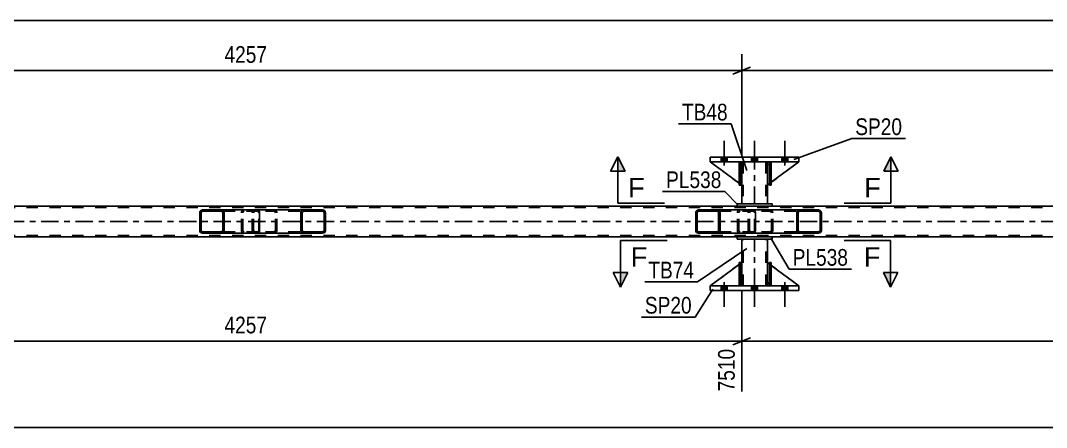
# Model space of a CAD drawing. Header units: millimetres. Extents: x -111 to 730, y -402 to 192.
# Drawn here: x 89.9 to 266, y -245.6 to -175.7 of the extents above; entities that cross this region are included whole.
import ezdxf

# ---------------------------------------------------------------- set-up
doc = ezdxf.new("R2010")
doc.units = ezdxf.units.MM
doc.linetypes.add('DXK_LINE_DOT2', pattern=[3.9198, 1.9599, -1.9599])
doc.linetypes.add('DXK_LINE_DOT3', pattern=[5.9187, 2.979, -0.9799, 0.9799, -0.9799])
doc.styles.add('Arial', font='ARIAL.TTF', dxfattribs={"height": 0.2})
doc.styles.add('Arial Narrow', font='ARIALN.TTF', dxfattribs={"height": 0.2})

# ---------------------------------------------------------------- blocks, each defined once
blk = doc.blocks.new('Part-200059755-4102 - 4015')
at = {"color": 2, "linetype": 'Continuous'}
for p, q in [((213.24, -203.62), (208.29, -199.95)), ((213.24, -200.11), (213.09, -199.95)), ((213.69, -200.55), (213.56, -200.43)), ((213.69, -200.55), (213.69, -200.55)), ((213.69, -203.95), (213.69, -200.55)), ((213.56, -203.86), (213.69, -203.95)), ((213.69, -203.95), (213.69, -203.95))]:
    blk.add_line(p, q, dxfattribs=at)
at = {"color": 7, "linetype": 'DXK_LINE_DOT2'}
for p, q in [((213.09, -199.95), (208.29, -199.95)), ((213.09, -199.95), (213.69, -200.55)), ((213.56, -200.43), (213.24, -200.11)), ((213.69, -200.55), (213.69, -203.95)), ((213.56, -203.86), (213.24, -203.62))]:
    blk.add_line(p, q, dxfattribs=at)
blk = doc.blocks.new('Part-200059755-4153 - 4015')
at = {"color": 2, "linetype": 'Continuous'}
for p, q in [((213.69, -199.95), (213.69, -200.55)), ((218.09, -199.95), (218.09, -200.55)), ((213.69, -203.95), (213.69, -207.15)), ((218.09, -203.95), (218.09, -207.15))]:
    blk.add_line(p, q, dxfattribs=at)
at = {"color": 7, "linetype": 'DXK_LINE_DOT2'}
for p, q in [((218.09, -199.95), (213.69, -199.95)), ((213.69, -200.55), (213.69, -203.95)), ((213.93, -199.95), (213.93, -207.15)), ((217.85, -199.95), (217.85, -207.15)), ((218.09, -200.55), (218.09, -203.95)), ((218.09, -207.15), (213.69, -207.15))]:
    blk.add_line(p, q, dxfattribs=at)
at = {"color": 7, "linetype": 'DXK_LINE_DOT3'}
blk.add_line((215.89, -207.15), (215.89, -199.95), dxfattribs=at)
blk = doc.blocks.new('Part-200059755-4092 - 4015')
at = {"color": 2, "linetype": 'Continuous'}
for p, q in [((218.09, -220.63), (218.09, -217.23)), ((218.44, -217.49), (218.09, -217.23)), ((223.49, -221.23), (218.76, -217.73)), ((218.44, -220.99), (218.09, -220.63))]:
    blk.add_line(p, q, dxfattribs=at)
at = {"color": 7, "linetype": 'DXK_LINE_DOT2'}
for p, q in [((218.76, -217.73), (218.44, -217.49)), ((218.69, -221.23), (218.44, -220.99)), ((223.49, -221.23), (218.69, -221.23)), ((223.49, -221.23), (223.49, -221.23)), ((223.49, -221.23), (223.49, -221.23))]:
    blk.add_line(p, q, dxfattribs=at)
blk = doc.blocks.new('Part-200059755-4093 - 4015')
at = {"color": 7, "linetype": 'DXK_LINE_DOT2'}
for p, q in [((218.09, -220.63), (218.09, -217.23)), ((218.09, -217.23), (223.49, -221.23)), ((218.69, -221.23), (218.09, -220.63)), ((223.49, -221.23), (218.69, -221.23))]:
    blk.add_line(p, q, dxfattribs=at)
blk = doc.blocks.new('Part-200059755-4094 - 4015')
at = {"color": 2, "linetype": 'Continuous'}
for p, q in [((213.24, -217.56), (208.29, -221.23)), ((213.69, -217.23), (213.56, -217.33)), ((213.69, -220.63), (213.69, -217.23)), ((213.24, -221.08), (213.09, -221.23)), ((213.69, -220.63), (213.56, -220.76)), ((213.69, -220.63), (213.69, -220.63))]:
    blk.add_line(p, q, dxfattribs=at)
at = {"color": 7, "linetype": 'DXK_LINE_DOT2'}
for p, q in [((213.56, -217.33), (213.24, -217.56)), ((213.69, -220.63), (213.69, -217.23)), ((208.29, -221.23), (213.09, -221.23)), ((213.69, -220.63), (213.09, -221.23)), ((213.56, -220.76), (213.24, -221.08))]:
    blk.add_line(p, q, dxfattribs=at)
blk = doc.blocks.new('Part-200059755-4095 - 4015')
at = {"color": 7, "linetype": 'DXK_LINE_DOT2'}
for p, q in [((213.69, -217.23), (208.29, -221.23)), ((213.69, -220.63), (213.69, -217.23)), ((213.69, -217.23), (213.69, -220.63)), ((208.29, -221.23), (213.09, -221.23)), ((213.09, -221.23), (213.69, -220.63)), ((213.69, -220.63), (213.09, -221.23)), ((213.69, -220.63), (213.69, -220.63))]:
    blk.add_line(p, q, dxfattribs=at)
blk = doc.blocks.new('Part-200059755-4160 - 4015')
at = {"linetype": 'Continuous'}
h = blk.add_hatch(dxfattribs=at)
h.set_pattern_fill('', scale=0.7, style=0, pattern_type=0)
h.set_pattern_definition([(45, (227.3477, -208.489), (-1.57154, 1.57154), [])])
h.paths.add_polyline_path([(227.39, -208.67), (227.35, -208.49), (227.24, -208.33), (227.07, -208.23), (226.88, -208.19), (223.64, -208.19), (223.45, -208.23), (223.28, -208.33), (223.17, -208.49), (223.13, -208.67), (223.13, -211.71), (223.17, -211.9), (223.28, -212.05), (223.45, -212.16), (223.64, -212.19), (226.88, -212.19), (227.07, -212.16), (227.24, -212.05), (227.35, -211.9), (227.39, -211.71)])
h.paths.add_polyline_path([(227.11, -211.8), (227.06, -211.88), (226.97, -211.93), (226.88, -211.95), (223.64, -211.95), (223.54, -211.93), (223.46, -211.88), (223.4, -211.8), (223.39, -211.71), (223.39, -208.67), (223.4, -208.58), (223.46, -208.5), (223.54, -208.45), (223.64, -208.43), (226.88, -208.43), (226.97, -208.45), (227.06, -208.5), (227.11, -208.58), (227.13, -208.67), (227.13, -211.71)])
at = {"color": 7, "linetype": 'DXK_LINE_DOT2'}
for p, q in [((214.78, -208.67), (214.82, -208.49)), ((214.78, -211.71), (214.78, -208.67)), ((215.06, -208.58), (215.04, -208.67)), ((215.04, -211.71), (215.04, -208.67)), ((215.11, -208.5), (215.06, -208.58)), ((215.1, -208.23), (215.29, -208.19)), ((215.19, -208.45), (215.11, -208.5)), ((215.29, -208.43), (215.19, -208.45)), ((215.77, -208.19), (215.29, -208.19)), ((226.88, -208.43), (215.29, -208.43)), ((218.53, -208.19), (218.72, -208.23)), ((218.62, -208.45), (218.53, -208.43)), ((218.71, -208.5), (218.62, -208.45)), ((218.76, -208.58), (218.71, -208.5)), ((218.78, -208.67), (218.76, -208.58)), ((218.78, -211.71), (218.78, -208.67)), ((219, -208.49), (219.04, -208.67)), ((219.04, -211.71), (219.04, -208.67)), ((226.88, -208.19), (223.64, -208.19)), ((214.82, -211.9), (214.78, -211.71)), ((215.04, -211.71), (215.06, -211.8)), ((215.06, -211.8), (215.11, -211.88)), ((215.29, -212.19), (215.1, -212.16)), ((215.11, -211.88), (215.19, -211.93)), ((215.19, -211.93), (215.29, -211.95)), ((226.88, -211.95), (215.29, -211.95)), ((215.77, -212.19), (215.29, -212.19)), ((218.53, -211.95), (218.62, -211.93)), ((218.72, -212.16), (218.53, -212.19)), ((218.62, -211.93), (218.71, -211.88)), ((218.71, -211.88), (218.76, -211.8)), ((218.76, -211.8), (218.78, -211.71)), ((219.04, -211.71), (219, -211.9)), ((226.88, -212.19), (223.64, -212.19))]:
    blk.add_line(p, q, dxfattribs=at)
at = {"color": 2, "linetype": 'Continuous'}
for p, q in [((223.64, -208.19), (215.77, -208.19)), ((223.17, -208.49), (223.13, -208.67)), ((223.13, -211.71), (223.13, -208.67)), ((223.39, -208.67), (223.4, -208.58)), ((223.39, -211.71), (223.39, -208.67)), ((223.4, -208.58), (223.46, -208.5)), ((223.64, -208.19), (223.45, -208.23)), ((223.46, -208.5), (223.54, -208.45)), ((223.54, -208.45), (223.64, -208.43)), ((223.64, -208.19), (226.88, -208.19)), ((223.64, -208.43), (226.88, -208.43)), ((227.07, -208.23), (226.88, -208.19)), ((226.88, -208.43), (226.97, -208.45)), ((226.97, -208.45), (227.06, -208.5)), ((227.06, -208.5), (227.11, -208.58)), ((227.11, -208.58), (227.13, -208.67)), ((227.13, -211.71), (227.13, -208.67)), ((227.39, -208.67), (227.35, -208.49)), ((227.39, -211.71), (227.39, -208.67)), ((223.64, -212.19), (215.77, -212.19)), ((223.13, -211.71), (223.17, -211.9)), ((223.4, -211.8), (223.39, -211.71)), ((223.46, -211.88), (223.4, -211.8)), ((223.45, -212.16), (223.64, -212.19)), ((223.54, -211.93), (223.46, -211.88)), ((223.64, -211.95), (223.54, -211.93)), ((223.64, -211.95), (226.88, -211.95)), ((223.64, -212.19), (226.88, -212.19)), ((226.97, -211.93), (226.88, -211.95)), ((226.88, -212.19), (227.07, -212.16)), ((227.06, -211.88), (226.97, -211.93)), ((227.11, -211.8), (227.06, -211.88)), ((227.13, -211.71), (227.11, -211.8)), ((227.35, -211.9), (227.39, -211.71))]:
    blk.add_line(p, q, dxfattribs=at)
at = {"color": 7, "linetype": 'DXK_LINE_DOT2'}
for centre, start, end in [((215.27, -208.69), 110.7583, 155.68), ((218.55, -208.69), 24.32, 69.2417), ((215.27, -211.69), 204.32, 249.2417), ((218.55, -211.69), 290.7583, 335.68)]:
    blk.add_arc(centre, 0.496, start, end, dxfattribs=at)
at = {"color": 2, "linetype": 'Continuous'}
for centre, start, end in [((223.62, -208.69), 110.7583, 155.68), ((226.9, -208.69), 24.32, 69.2417), ((223.62, -211.69), 204.32, 249.2417), ((226.9, -211.69), 290.7583, 335.68)]:
    blk.add_arc(centre, 0.496, start, end, dxfattribs=at)
blk = doc.blocks.new('Part-200059755-4096 - 4015')
at = {"color": 2, "linetype": 'Continuous'}
for p, q in [((213.24, -221.23), (213.24, -217.23)), ((213.24, -217.23), (213.56, -217.23)), ((213.56, -221.23), (213.56, -217.23)), ((213.24, -221.23), (213.24, -221.23)), ((213.56, -221.23), (213.24, -221.23))]:
    blk.add_line(p, q, dxfattribs=at)
at = {"color": 7, "linetype": 'DXK_LINE_DOT2'}
for p, q in [((213.24, -217.23), (213.24, -220.63)), ((213.56, -220.63), (213.56, -217.23)), ((213.24, -220.63), (213.24, -221.23)), ((213.24, -220.63), (213.56, -220.63)), ((213.56, -221.23), (213.56, -220.63)), ((213.56, -221.23), (213.56, -221.23))]:
    blk.add_line(p, q, dxfattribs=at)
blk = doc.blocks.new('Part-200059755-4161 - 4015')
at = {"linetype": 'Continuous'}
h = blk.add_hatch(dxfattribs=at)
h.set_pattern_fill('', scale=0.7, style=0, pattern_type=0)
h.set_pattern_definition([(45, (209.937, -208.489), (-1.57154, 1.57154), [])])
h.paths.add_polyline_path([(209.98, -208.67), (209.94, -208.49), (209.83, -208.33), (209.66, -208.23), (209.47, -208.19), (206.29, -208.19), (206.1, -208.23), (205.93, -208.33), (205.82, -208.49), (205.79, -208.67), (205.79, -211.71), (205.82, -211.9), (205.93, -212.05), (206.1, -212.16), (206.29, -212.19), (209.47, -212.19), (209.66, -212.16), (209.83, -212.05), (209.94, -211.9), (209.98, -211.71)])
h.paths.add_polyline_path([(209.7, -211.8), (209.65, -211.88), (209.57, -211.93), (209.47, -211.95), (206.29, -211.95), (206.19, -211.93), (206.11, -211.88), (206.06, -211.8), (206.04, -211.71), (206.04, -208.67), (206.06, -208.58), (206.11, -208.5), (206.19, -208.45), (206.29, -208.43), (209.47, -208.43), (209.57, -208.45), (209.65, -208.5), (209.7, -208.58), (209.72, -208.67), (209.72, -211.71)])
at = {"color": 2, "linetype": 'Continuous'}
for p, q in [((205.82, -208.49), (205.79, -208.67)), ((205.79, -211.71), (205.79, -208.67)), ((206.04, -208.67), (206.06, -208.58)), ((206.04, -211.71), (206.04, -208.67)), ((206.06, -208.58), (206.11, -208.5)), ((206.29, -208.19), (206.1, -208.23)), ((206.11, -208.5), (206.19, -208.45)), ((206.19, -208.45), (206.29, -208.43)), ((206.29, -208.19), (209.47, -208.19)), ((206.29, -208.43), (209.47, -208.43)), ((215.77, -208.19), (209.47, -208.19)), ((209.66, -208.23), (209.47, -208.19)), ((209.47, -208.43), (209.57, -208.45)), ((209.57, -208.45), (209.65, -208.5)), ((209.65, -208.5), (209.7, -208.58)), ((209.7, -208.58), (209.72, -208.67)), ((209.72, -211.71), (209.72, -208.67)), ((209.98, -208.67), (209.94, -208.49)), ((209.98, -211.71), (209.98, -208.67)), ((215.77, -208.19), (215.88, -208.23)), ((215.88, -208.23), (215.96, -208.33)), ((215.96, -208.33), (216.02, -208.49)), ((216.02, -208.49), (216.04, -208.67)), ((216.04, -211.71), (216.04, -208.67)), ((205.79, -211.71), (205.82, -211.9)), ((206.06, -211.8), (206.04, -211.71)), ((206.11, -211.88), (206.06, -211.8)), ((206.1, -212.16), (206.29, -212.19)), ((206.19, -211.93), (206.11, -211.88)), ((206.29, -211.95), (206.19, -211.93)), ((206.29, -211.95), (209.47, -211.95)), ((206.29, -212.19), (209.47, -212.19)), ((209.57, -211.93), (209.47, -211.95)), ((209.47, -212.19), (209.66, -212.16)), ((215.77, -212.19), (209.47, -212.19)), ((209.65, -211.88), (209.57, -211.93)), ((209.7, -211.8), (209.65, -211.88)), ((209.72, -211.71), (209.7, -211.8)), ((209.94, -211.9), (209.98, -211.71)), ((215.88, -212.16), (215.77, -212.19)), ((215.96, -212.05), (215.88, -212.16)), ((216.02, -211.9), (215.96, -212.05)), ((216.04, -211.71), (216.02, -211.9))]:
    blk.add_line(p, q, dxfattribs=at)
at = {"color": 7, "linetype": 'DXK_LINE_DOT2'}
for p, q in [((209.47, -208.19), (206.29, -208.19)), ((215.77, -208.43), (206.29, -208.43)), ((212.94, -208.67), (212.97, -208.49)), ((212.94, -211.71), (212.94, -208.67)), ((213.21, -208.58), (213.19, -208.67)), ((213.19, -211.71), (213.19, -208.67)), ((213.26, -208.5), (213.21, -208.58)), ((213.25, -208.23), (213.44, -208.19)), ((213.26, -208.5), (213.28, -208.49)), ((213.28, -208.49), (213.34, -208.45)), ((213.34, -208.45), (213.44, -208.43)), ((214.78, -208.43), (214.78, -208.19)), ((215.82, -208.45), (215.77, -208.43)), ((215.87, -208.5), (215.82, -208.45)), ((215.9, -208.58), (215.87, -208.5)), ((215.91, -208.67), (215.9, -208.58)), ((215.91, -211.71), (215.91, -208.67)), ((215.77, -211.95), (206.29, -211.95)), ((209.47, -212.19), (206.29, -212.19)), ((212.97, -211.9), (212.94, -211.71)), ((213.19, -211.71), (213.21, -211.8)), ((213.21, -211.8), (213.26, -211.88)), ((213.44, -212.19), (213.25, -212.16)), ((213.26, -211.88), (213.28, -211.9)), ((213.28, -211.9), (213.34, -211.93)), ((213.34, -211.93), (213.44, -211.95)), ((214.78, -212.19), (214.78, -211.95)), ((215.77, -211.95), (215.82, -211.93)), ((215.82, -211.93), (215.87, -211.88)), ((215.87, -211.88), (215.9, -211.8)), ((215.9, -211.8), (215.91, -211.71))]:
    blk.add_line(p, q, dxfattribs=at)
at = {"color": 2, "linetype": 'Continuous'}
for centre, start, end in [((206.27, -208.69), 111.1941, 156.1506), ((209.49, -208.69), 23.8494, 68.8059), ((206.27, -211.7), 203.8494, 248.8059), ((209.49, -211.7), 291.1941, 336.1506)]:
    blk.add_arc(centre, 0.492, start, end, dxfattribs=at)
at = {"color": 7, "linetype": 'DXK_LINE_DOT2'}
for centre, start, end in [((213.42, -208.69), 111.1941, 156.1506), ((213.42, -211.7), 203.8494, 248.8059)]:
    blk.add_arc(centre, 0.492, start, end, dxfattribs=at)
blk = doc.blocks.new('Part-200059755-4097 - 4015')
at = {"color": 2, "linetype": 'Continuous'}
for p, q in [((218.44, -221.23), (218.44, -217.23)), ((218.44, -217.23), (218.76, -217.23)), ((218.76, -221.23), (218.76, -217.23)), ((218.44, -221.23), (218.44, -221.23)), ((218.76, -221.23), (218.44, -221.23))]:
    blk.add_line(p, q, dxfattribs=at)
at = {"color": 7, "linetype": 'DXK_LINE_DOT2'}
for p, q in [((218.44, -217.23), (218.44, -220.63)), ((218.76, -220.63), (218.76, -217.23)), ((218.44, -220.63), (218.44, -221.23)), ((218.44, -220.63), (218.76, -220.63)), ((218.76, -221.23), (218.76, -220.63)), ((218.76, -221.23), (218.76, -221.23))]:
    blk.add_line(p, q, dxfattribs=at)
blk = doc.blocks.new('Part-200059755-4162 - 4015')
at = {"linetype": 'Continuous'}
h = blk.add_hatch(dxfattribs=at)
h.set_pattern_fill('', scale=0.7, style=0, pattern_type=0)
h.set_pattern_definition([(45, (142.2134, -208.489), (-1.57154, 1.57154), [])])
h.paths.add_polyline_path([(142.25, -208.67), (142.21, -208.49), (142.1, -208.33), (141.94, -208.23), (141.74, -208.19), (138.51, -208.19), (138.31, -208.23), (138.15, -208.33), (138.03, -208.49), (138, -208.67), (138, -211.71), (138.03, -211.9), (138.15, -212.05), (138.31, -212.16), (138.51, -212.19), (141.74, -212.19), (141.94, -212.16), (142.1, -212.05), (142.21, -211.9), (142.25, -211.71)])
h.paths.add_polyline_path([(141.98, -211.8), (141.92, -211.88), (141.84, -211.93), (141.74, -211.95), (138.51, -211.95), (138.41, -211.93), (138.33, -211.88), (138.27, -211.8), (138.25, -211.71), (138.25, -208.67), (138.27, -208.58), (138.33, -208.5), (138.41, -208.45), (138.51, -208.43), (141.74, -208.43), (141.84, -208.45), (141.92, -208.5), (141.98, -208.58), (142, -208.67), (142, -211.71)])
at = {"color": 7, "linetype": 'DXK_LINE_DOT2'}
for p, q in [((129.65, -208.67), (129.69, -208.49)), ((129.65, -211.71), (129.65, -208.67)), ((129.92, -208.58), (129.9, -208.67)), ((129.9, -211.71), (129.9, -208.67)), ((129.98, -208.5), (129.92, -208.58)), ((129.96, -208.23), (130.16, -208.19)), ((130.06, -208.45), (129.98, -208.5)), ((130.16, -208.43), (130.06, -208.45)), ((130.64, -208.19), (130.16, -208.19)), ((141.74, -208.43), (130.16, -208.43)), ((133.39, -208.19), (133.59, -208.23)), ((133.49, -208.45), (133.39, -208.43)), ((133.57, -208.5), (133.49, -208.45)), ((133.63, -208.58), (133.57, -208.5)), ((133.65, -208.67), (133.63, -208.58)), ((133.65, -211.71), (133.65, -208.67)), ((133.86, -208.49), (133.9, -208.67)), ((133.9, -211.71), (133.9, -208.67)), ((141.74, -208.19), (138.51, -208.19)), ((129.69, -211.9), (129.65, -211.71)), ((129.9, -211.71), (129.92, -211.8)), ((129.92, -211.8), (129.98, -211.88)), ((130.16, -212.19), (129.96, -212.16)), ((129.98, -211.88), (130.06, -211.93)), ((130.06, -211.93), (130.16, -211.95)), ((141.74, -211.95), (130.16, -211.95)), ((130.64, -212.19), (130.16, -212.19)), ((133.39, -211.95), (133.49, -211.93)), ((133.59, -212.16), (133.39, -212.19)), ((133.49, -211.93), (133.57, -211.88)), ((133.57, -211.88), (133.63, -211.8)), ((133.63, -211.8), (133.65, -211.71)), ((133.9, -211.71), (133.86, -211.9)), ((141.74, -212.19), (138.51, -212.19))]:
    blk.add_line(p, q, dxfattribs=at)
at = {"color": 2, "linetype": 'Continuous'}
for p, q in [((138.51, -208.19), (130.64, -208.19)), ((138.03, -208.49), (138, -208.67)), ((138, -211.71), (138, -208.67)), ((138.25, -208.67), (138.27, -208.58)), ((138.25, -211.71), (138.25, -208.67)), ((138.27, -208.58), (138.33, -208.5)), ((138.51, -208.19), (138.31, -208.23)), ((138.33, -208.5), (138.41, -208.45)), ((138.41, -208.45), (138.51, -208.43)), ((138.51, -208.19), (141.74, -208.19)), ((138.51, -208.43), (141.74, -208.43)), ((141.94, -208.23), (141.74, -208.19)), ((141.74, -208.43), (141.84, -208.45)), ((141.84, -208.45), (141.92, -208.5)), ((141.92, -208.5), (141.98, -208.58)), ((141.98, -208.58), (142, -208.67)), ((142, -211.71), (142, -208.67)), ((142.25, -208.67), (142.21, -208.49)), ((142.25, -211.71), (142.25, -208.67)), ((138.51, -212.19), (130.64, -212.19)), ((138, -211.71), (138.03, -211.9)), ((138.27, -211.8), (138.25, -211.71)), ((138.33, -211.88), (138.27, -211.8)), ((138.31, -212.16), (138.51, -212.19)), ((138.41, -211.93), (138.33, -211.88)), ((138.51, -211.95), (138.41, -211.93)), ((138.51, -211.95), (141.74, -211.95)), ((138.51, -212.19), (141.74, -212.19)), ((141.84, -211.93), (141.74, -211.95)), ((141.74, -212.19), (141.94, -212.16)), ((141.92, -211.88), (141.84, -211.93)), ((141.98, -211.8), (141.92, -211.88)), ((142, -211.71), (141.98, -211.8)), ((142.21, -211.9), (142.25, -211.71))]:
    blk.add_line(p, q, dxfattribs=at)
at = {"color": 7, "linetype": 'DXK_LINE_DOT2'}
for centre, start, end in [((130.14, -208.69), 110.7583, 155.68), ((133.41, -208.69), 24.32, 69.2417), ((130.14, -211.69), 204.32, 249.2417), ((133.41, -211.69), 290.7583, 335.68)]:
    blk.add_arc(centre, 0.496, start, end, dxfattribs=at)
at = {"color": 2, "linetype": 'Continuous'}
for centre, start, end in [((138.49, -208.69), 110.7583, 155.68), ((141.76, -208.69), 24.32, 69.2417), ((138.49, -211.69), 204.32, 249.2417), ((141.76, -211.69), 290.7583, 335.68)]:
    blk.add_arc(centre, 0.496, start, end, dxfattribs=at)
blk = doc.blocks.new('Part-200059755-4098 - 4015')
at = {"color": 7, "linetype": 'DXK_LINE_DOT2'}
for p, q in [((213.24, -217.23), (213.56, -217.23)), ((213.24, -220.63), (213.24, -217.23)), ((213.24, -217.23), (213.24, -221.23)), ((213.56, -217.23), (213.56, -220.63)), ((213.56, -221.23), (213.56, -217.33)), ((213.56, -220.63), (213.24, -220.63)), ((213.24, -221.23), (213.24, -220.63)), ((213.56, -221.23), (213.24, -221.23)), ((213.56, -220.63), (213.56, -221.23)), ((213.56, -221.23), (213.56, -221.23))]:
    blk.add_line(p, q, dxfattribs=at)
blk = doc.blocks.new('Part-200059755-4163 - 4015')
at = {"linetype": 'Continuous'}
h = blk.add_hatch(dxfattribs=at)
h.set_pattern_fill('', scale=0.7, style=0, pattern_type=0)
h.set_pattern_definition([(45, (124.8028, -208.489), (-1.57154, 1.57154), [])])
h.paths.add_polyline_path([(124.84, -208.67), (124.8, -208.49), (124.69, -208.33), (124.53, -208.23), (124.34, -208.19), (121.15, -208.19), (120.96, -208.23), (120.8, -208.33), (120.69, -208.49), (120.65, -208.67), (120.65, -211.71), (120.69, -211.9), (120.8, -212.05), (120.96, -212.16), (121.15, -212.19), (124.34, -212.19), (124.53, -212.16), (124.69, -212.05), (124.8, -211.9), (124.84, -211.71)])
h.paths.add_polyline_path([(124.57, -211.8), (124.52, -211.88), (124.43, -211.93), (124.34, -211.95), (121.15, -211.95), (121.06, -211.93), (120.98, -211.88), (120.92, -211.8), (120.9, -211.71), (120.9, -208.67), (120.92, -208.58), (120.98, -208.5), (121.06, -208.45), (121.15, -208.43), (124.34, -208.43), (124.43, -208.45), (124.52, -208.5), (124.57, -208.58), (124.59, -208.67), (124.59, -211.71)])
at = {"color": 2, "linetype": 'Continuous'}
for p, q in [((120.69, -208.49), (120.65, -208.67)), ((120.65, -211.71), (120.65, -208.67)), ((120.9, -208.67), (120.92, -208.58)), ((120.9, -211.71), (120.9, -208.67)), ((120.92, -208.58), (120.98, -208.5)), ((121.15, -208.19), (120.96, -208.23)), ((120.98, -208.5), (121.06, -208.45)), ((121.06, -208.45), (121.15, -208.43)), ((121.15, -208.19), (124.34, -208.19)), ((121.15, -208.43), (124.34, -208.43)), ((130.64, -208.19), (124.34, -208.19)), ((124.53, -208.23), (124.34, -208.19)), ((124.34, -208.43), (124.43, -208.45)), ((124.43, -208.45), (124.52, -208.5)), ((124.52, -208.5), (124.57, -208.58)), ((124.57, -208.58), (124.59, -208.67)), ((124.59, -211.71), (124.59, -208.67)), ((124.84, -208.67), (124.8, -208.49)), ((124.84, -211.71), (124.84, -208.67)), ((130.64, -208.19), (130.74, -208.23)), ((130.74, -208.23), (130.83, -208.33)), ((130.83, -208.33), (130.89, -208.49)), ((130.89, -208.49), (130.91, -208.67)), ((130.91, -211.71), (130.91, -208.67)), ((120.65, -211.71), (120.69, -211.9)), ((120.92, -211.8), (120.9, -211.71)), ((120.98, -211.88), (120.92, -211.8)), ((120.96, -212.16), (121.15, -212.19)), ((121.06, -211.93), (120.98, -211.88)), ((121.15, -211.95), (121.06, -211.93)), ((121.15, -211.95), (124.34, -211.95)), ((121.15, -212.19), (124.34, -212.19)), ((124.43, -211.93), (124.34, -211.95)), ((124.34, -212.19), (124.53, -212.16)), ((130.64, -212.19), (124.34, -212.19)), ((124.52, -211.88), (124.43, -211.93)), ((124.57, -211.8), (124.52, -211.88)), ((124.59, -211.71), (124.57, -211.8)), ((124.8, -211.9), (124.84, -211.71)), ((130.74, -212.16), (130.64, -212.19)), ((130.83, -212.05), (130.74, -212.16)), ((130.89, -211.9), (130.83, -212.05)), ((130.91, -211.71), (130.89, -211.9))]:
    blk.add_line(p, q, dxfattribs=at)
at = {"color": 7, "linetype": 'DXK_LINE_DOT2'}
for p, q in [((124.34, -208.19), (121.15, -208.19)), ((130.64, -208.43), (121.15, -208.43)), ((127.8, -208.67), (127.84, -208.49)), ((127.8, -211.71), (127.8, -208.67)), ((128.07, -208.58), (128.05, -208.67)), ((128.05, -211.71), (128.05, -208.67)), ((128.13, -208.5), (128.07, -208.58)), ((128.11, -208.23), (128.3, -208.19)), ((128.13, -208.5), (128.15, -208.49)), ((128.15, -208.49), (128.21, -208.45)), ((128.21, -208.45), (128.3, -208.43)), ((129.65, -208.43), (129.65, -208.19)), ((130.69, -208.45), (130.64, -208.43)), ((130.73, -208.5), (130.69, -208.45)), ((130.76, -208.58), (130.73, -208.5)), ((130.77, -208.67), (130.76, -208.58)), ((130.77, -211.71), (130.77, -208.67)), ((130.64, -211.95), (121.15, -211.95)), ((124.34, -212.19), (121.15, -212.19)), ((127.84, -211.9), (127.8, -211.71)), ((128.05, -211.71), (128.07, -211.8)), ((128.07, -211.8), (128.13, -211.88)), ((128.3, -212.19), (128.11, -212.16)), ((128.13, -211.88), (128.15, -211.9)), ((128.15, -211.9), (128.21, -211.93)), ((128.21, -211.93), (128.3, -211.95)), ((129.65, -212.19), (129.65, -211.95)), ((130.64, -211.95), (130.69, -211.93)), ((130.69, -211.93), (130.73, -211.88)), ((130.73, -211.88), (130.76, -211.8)), ((130.76, -211.8), (130.77, -211.71))]:
    blk.add_line(p, q, dxfattribs=at)
at = {"color": 2, "linetype": 'Continuous'}
for centre, start, end in [((121.14, -208.69), 111.1941, 156.1506), ((124.35, -208.69), 23.8494, 68.8059), ((121.14, -211.7), 203.8494, 248.8059), ((124.35, -211.7), 291.1941, 336.1506)]:
    blk.add_arc(centre, 0.492, start, end, dxfattribs=at)
at = {"color": 7, "linetype": 'DXK_LINE_DOT2'}
for centre, start, end in [((128.29, -208.69), 111.1941, 156.1506), ((128.29, -211.7), 203.8494, 248.8059)]:
    blk.add_arc(centre, 0.492, start, end, dxfattribs=at)
blk = doc.blocks.new('Part-200059755-4099 - 4015')
at = {"color": 7, "linetype": 'DXK_LINE_DOT2'}
for p, q in [((218.76, -217.23), (218.44, -217.23)), ((218.44, -220.63), (218.44, -217.23)), ((218.44, -217.23), (218.44, -221.23)), ((218.76, -217.23), (218.76, -220.63)), ((218.76, -221.23), (218.76, -217.23)), ((218.76, -220.63), (218.44, -220.63)), ((218.44, -221.23), (218.44, -220.63)), ((218.76, -221.23), (218.44, -221.23)), ((218.76, -220.63), (218.76, -221.23)), ((218.76, -221.23), (218.76, -221.23))]:
    blk.add_line(p, q, dxfattribs=at)
blk = doc.blocks.new('Part-200059755-4100 - 4015')
at = {"color": 2, "linetype": 'Continuous'}
for p, q in [((218.44, -200.2), (218.09, -200.55)), ((218.09, -200.55), (218.09, -203.95)), ((223.49, -199.95), (218.76, -203.45)), ((218.44, -203.69), (218.09, -203.95))]:
    blk.add_line(p, q, dxfattribs=at)
at = {"color": 7, "linetype": 'DXK_LINE_DOT2'}
for p, q in [((218.69, -199.95), (218.44, -200.2)), ((223.49, -199.95), (218.69, -199.95)), ((218.76, -203.45), (218.44, -203.69))]:
    blk.add_line(p, q, dxfattribs=at)
blk = doc.blocks.new('Part-200059755-4101 - 4015')
at = {"color": 7, "linetype": 'DXK_LINE_DOT2'}
for p, q in [((218.69, -199.95), (218.09, -200.55)), ((218.09, -203.95), (223.49, -199.95)), ((218.09, -200.55), (218.09, -203.95)), ((223.49, -199.95), (218.69, -199.95))]:
    blk.add_line(p, q, dxfattribs=at)
blk = doc.blocks.new('Part-200059755-4103 - 4015')
at = {"color": 7, "linetype": 'DXK_LINE_DOT2'}
for p, q in [((213.69, -203.95), (208.29, -199.95)), ((208.29, -199.95), (213.09, -199.95)), ((213.09, -199.95), (213.69, -200.55)), ((213.69, -200.55), (213.09, -199.95)), ((213.69, -200.55), (213.69, -203.95)), ((213.69, -200.55), (213.69, -200.55)), ((213.69, -200.55), (213.69, -203.95))]:
    blk.add_line(p, q, dxfattribs=at)
blk = doc.blocks.new('Part-200059755-4104 - 4015')
at = {"color": 2, "linetype": 'Continuous'}
for p, q in [((213.56, -199.95), (213.24, -199.95)), ((213.24, -199.95), (213.24, -203.95)), ((213.56, -199.95), (213.56, -199.95)), ((213.56, -199.95), (213.56, -203.95)), ((213.56, -203.95), (213.24, -203.95))]:
    blk.add_line(p, q, dxfattribs=at)
at = {"color": 7, "linetype": 'DXK_LINE_DOT2'}
for p, q in [((213.24, -200.55), (213.24, -199.95)), ((213.56, -200.55), (213.24, -200.55)), ((213.24, -200.55), (213.24, -203.95)), ((213.56, -200.55), (213.56, -199.95)), ((213.56, -199.95), (213.56, -199.95)), ((213.56, -203.95), (213.56, -200.55))]:
    blk.add_line(p, q, dxfattribs=at)
blk = doc.blocks.new('Part-200059755-4105 - 4015')
at = {"color": 2, "linetype": 'Continuous'}
for p, q in [((218.76, -199.95), (218.44, -199.95)), ((218.44, -199.95), (218.44, -203.95)), ((218.76, -199.95), (218.76, -199.95)), ((218.76, -199.95), (218.76, -203.95)), ((218.76, -203.95), (218.44, -203.95))]:
    blk.add_line(p, q, dxfattribs=at)
at = {"color": 7, "linetype": 'DXK_LINE_DOT2'}
for p, q in [((218.44, -200.55), (218.44, -199.95)), ((218.76, -200.55), (218.44, -200.55)), ((218.44, -200.55), (218.44, -203.95)), ((218.76, -200.55), (218.76, -199.95)), ((218.76, -199.95), (218.76, -199.95)), ((218.76, -203.95), (218.76, -200.55))]:
    blk.add_line(p, q, dxfattribs=at)
blk = doc.blocks.new('Part-200059755-4106 - 4015')
at = {"color": 7, "linetype": 'DXK_LINE_DOT2'}
for p, q in [((213.24, -200.55), (213.24, -199.95)), ((213.24, -199.95), (213.24, -199.95)), ((213.24, -199.95), (213.24, -203.95)), ((213.56, -199.95), (213.24, -199.95)), ((213.24, -203.95), (213.24, -200.55)), ((213.24, -200.55), (213.56, -200.55)), ((213.56, -200.55), (213.56, -199.95)), ((213.56, -203.95), (213.56, -199.95)), ((213.56, -200.55), (213.56, -203.95)), ((213.24, -203.95), (213.56, -203.95))]:
    blk.add_line(p, q, dxfattribs=at)
blk = doc.blocks.new('Part-200059755-4107 - 4015')
at = {"color": 7, "linetype": 'DXK_LINE_DOT2'}
for p, q in [((218.44, -200.55), (218.44, -199.95)), ((218.44, -199.95), (218.44, -199.95)), ((218.44, -199.95), (218.44, -203.95)), ((218.76, -199.95), (218.44, -199.95)), ((218.44, -203.95), (218.44, -200.55)), ((218.44, -200.55), (218.76, -200.55)), ((218.76, -200.55), (218.76, -199.95)), ((218.76, -203.95), (218.76, -199.95)), ((218.76, -200.55), (218.76, -203.95)), ((218.44, -203.95), (218.76, -203.95))]:
    blk.add_line(p, q, dxfattribs=at)
blk = doc.blocks.new('Part-200059755-4112 - 4015')
at = {"color": 2, "linetype": 'Continuous'}
for p, q in [((223.49, -221.23), (208.29, -221.23)), ((208.29, -221.23), (208.29, -222.03)), ((223.49, -222.03), (223.49, -221.23)), ((208.29, -222.03), (223.49, -222.03))]:
    blk.add_line(p, q, dxfattribs=at)
blk = doc.blocks.new('Part-200059755-4117 - 4015')
at = {"color": 2, "linetype": 'Continuous'}
for p, q in [((223.49, -199.15), (208.29, -199.15)), ((208.29, -199.15), (208.29, -199.95)), ((208.29, -199.95), (223.49, -199.95)), ((223.49, -199.95), (223.49, -199.15))]:
    blk.add_line(p, q, dxfattribs=at)
blk = doc.blocks.new('Part-200059755-4122 - 4015')
at = {"color": 2, "linetype": 'Continuous'}
for p, q in [((213.69, -217.23), (213.69, -213.23)), ((218.09, -217.23), (218.09, -213.23)), ((213.69, -221.23), (213.69, -220.63)), ((218.09, -221.23), (218.09, -220.63))]:
    blk.add_line(p, q, dxfattribs=at)
at = {"color": 7, "linetype": 'DXK_LINE_DOT2'}
for p, q in [((218.09, -213.23), (213.69, -213.23)), ((213.93, -221.23), (213.93, -213.23)), ((217.85, -221.23), (217.85, -213.23)), ((213.69, -220.63), (213.69, -217.23)), ((218.09, -220.63), (218.09, -217.23)), ((213.69, -221.23), (218.09, -221.23))]:
    blk.add_line(p, q, dxfattribs=at)
at = {"color": 7, "linetype": 'DXK_LINE_DOT3'}
blk.add_line((215.89, -221.23), (215.89, -213.23), dxfattribs=at)
blk = doc.blocks.new('Part-200059755-4127 - 4015')
at = {"color": 2, "linetype": 'Continuous'}
for p, q in [((212.89, -212.83), (218.89, -212.83)), ((212.89, -213.23), (212.89, -212.83)), ((218.89, -212.83), (218.89, -213.23)), ((218.89, -213.23), (212.89, -213.23))]:
    blk.add_line(p, q, dxfattribs=at)
blk = doc.blocks.new('Part-200059755-4132 - 4015')
at = {"color": 2, "linetype": 'Continuous'}
for p, q in [((218.89, -207.15), (212.89, -207.15)), ((212.89, -207.15), (212.89, -207.55)), ((218.89, -207.55), (212.89, -207.55)), ((218.89, -207.15), (218.89, -207.55))]:
    blk.add_line(p, q, dxfattribs=at)
blk = doc.blocks.new('Part-200059755-4256 - 4015')
at = {"color": 7, "linetype": 'DXK_LINE_DOT2'}
for p, q in [((610.29, -207.79), (-48.62, -207.79)), ((218.89, -207.55), (212.89, -207.55)), ((610.29, -212.59), (-48.62, -212.59)), ((218.89, -212.83), (212.89, -212.83))]:
    blk.add_line(p, q, dxfattribs=at)
at = {"color": 2, "linetype": 'Continuous'}
for p, q in [((212.89, -207.55), (48.62, -207.55)), ((468.3, -207.55), (218.89, -207.55)), ((212.89, -212.83), (48.62, -212.83)), ((468.3, -212.83), (218.89, -212.83))]:
    blk.add_line(p, q, dxfattribs=at)
at = {"color": 7, "linetype": 'DXK_LINE_DOT3'}
blk.add_line((-48.62, -210.19), (610.29, -210.19), dxfattribs=at)
blk = doc.blocks.new('Bolt-200059755-4265 - 4015')
at = {"linetype": 'Continuous'}
for points in [[(210.17, -199.95), (211.21, -199.95), (211.21, -199.15), (210.17, -199.15)], [(210.17, -199.95), (211.21, -199.95), (211.21, -199.15), (210.17, -199.15)], [(210.17, -199.95), (211.21, -199.95), (211.21, -199.15), (210.17, -199.15)], [(215.37, -199.95), (216.41, -199.95), (216.41, -199.15), (215.37, -199.15)], [(215.37, -199.95), (216.41, -199.95), (216.41, -199.15), (215.37, -199.15)], [(220.57, -199.95), (221.61, -199.95), (221.61, -199.15), (220.57, -199.15)], [(220.57, -199.95), (221.61, -199.95), (221.61, -199.15), (220.57, -199.15)], [(220.57, -199.95), (221.61, -199.95), (221.61, -199.15), (220.57, -199.15)]]:
    blk.add_hatch(color=1, dxfattribs=at).paths.add_polyline_path(points)
at = {"color": 1, "linetype": 'Continuous'}
for p, q in [((210.69, -200.55), (210.69, -196.35)), ((210.69, -200.55), (210.69, -196.35)), ((210.69, -200.55), (210.69, -196.35)), ((215.89, -200.55), (215.89, -196.35)), ((215.89, -200.55), (215.89, -196.35)), ((221.09, -200.55), (221.09, -196.35)), ((221.09, -200.55), (221.09, -196.35)), ((221.09, -200.55), (221.09, -196.35)), ((210.17, -199.95), (210.17, -199.15)), ((210.17, -199.95), (210.17, -199.15)), ((210.17, -199.95), (210.17, -199.15)), ((211.21, -199.95), (211.21, -199.15)), ((211.21, -199.95), (211.21, -199.15)), ((211.21, -199.95), (211.21, -199.15)), ((215.37, -199.95), (215.37, -199.15)), ((215.37, -199.95), (215.37, -199.15)), ((216.41, -199.95), (216.41, -199.15)), ((216.41, -199.95), (216.41, -199.15)), ((220.57, -199.95), (220.57, -199.15)), ((220.57, -199.95), (220.57, -199.15)), ((220.57, -199.95), (220.57, -199.15)), ((221.61, -199.95), (221.61, -199.15)), ((221.61, -199.95), (221.61, -199.15)), ((221.61, -199.95), (221.61, -199.15))]:
    blk.add_line(p, q, dxfattribs=at)
blk = doc.blocks.new('Bolt-200059755-4266 - 4015')
at = {"linetype": 'Continuous'}
for points in [[(211.21, -221.23), (210.17, -221.23), (210.17, -222.03), (211.21, -222.03)], [(211.21, -221.23), (210.17, -221.23), (210.17, -222.03), (211.21, -222.03)], [(211.21, -221.23), (210.17, -221.23), (210.17, -222.03), (211.21, -222.03)], [(216.41, -221.23), (215.37, -221.23), (215.37, -222.03), (216.41, -222.03)], [(216.41, -221.23), (215.37, -221.23), (215.37, -222.03), (216.41, -222.03)], [(221.61, -221.23), (220.57, -221.23), (220.57, -222.03), (221.61, -222.03)], [(221.61, -221.23), (220.57, -221.23), (220.57, -222.03), (221.61, -222.03)], [(221.61, -221.23), (220.57, -221.23), (220.57, -222.03), (221.61, -222.03)]]:
    blk.add_hatch(color=1, dxfattribs=at).paths.add_polyline_path(points)
at = {"color": 1, "linetype": 'Continuous'}
for p, q in [((210.17, -221.23), (210.17, -222.03)), ((210.17, -221.23), (210.17, -222.03)), ((210.17, -221.23), (210.17, -222.03)), ((210.69, -220.63), (210.69, -224.83)), ((210.69, -220.63), (210.69, -224.83)), ((210.69, -220.63), (210.69, -224.83)), ((211.21, -221.23), (211.21, -222.03)), ((211.21, -221.23), (211.21, -222.03)), ((211.21, -221.23), (211.21, -222.03)), ((215.37, -221.23), (215.37, -222.03)), ((215.37, -221.23), (215.37, -222.03)), ((215.89, -220.63), (215.89, -224.83)), ((215.89, -220.63), (215.89, -224.83)), ((216.41, -221.23), (216.41, -222.03)), ((216.41, -221.23), (216.41, -222.03)), ((220.57, -221.23), (220.57, -222.03)), ((220.57, -221.23), (220.57, -222.03)), ((220.57, -221.23), (220.57, -222.03)), ((221.09, -220.63), (221.09, -224.83)), ((221.09, -220.63), (221.09, -224.83)), ((221.09, -220.63), (221.09, -224.83)), ((221.61, -221.23), (221.61, -222.03)), ((221.61, -221.23), (221.61, -222.03)), ((221.61, -221.23), (221.61, -222.03))]:
    blk.add_line(p, q, dxfattribs=at)
blk = doc.blocks.new('StraightDimension-200059755-4344 - 4015')
at = {"color": 7, "linetype": 'Continuous'}
for p, q in [((213.69, -198.95), (213.69, -181.42)), ((215.19, -183.67), (212.19, -184.87)), ((213.69, -184.27), (469.1, -184.27))]:
    blk.add_line(p, q, dxfattribs=at)
blk = doc.blocks.new('StraightDimension-200059755-4350 - 4015')
at = {"color": 7, "linetype": 'Continuous'}
for p, q in [((43.42, -198.95), (43.42, -181.42)), ((213.69, -198.95), (213.69, -181.42)), ((44.92, -183.67), (41.92, -184.87)), ((43.42, -184.27), (213.69, -184.27)), ((212.19, -184.87), (215.19, -183.67))]:
    blk.add_line(p, q, dxfattribs=at)
at = {"color": 0}
blk.add_wipeout([(132.81, -183.52), (132.81, -179.32), (124.3, -179.32), (124.3, -183.52)], dxfattribs=at)
at = {"color": 3, "style": 'Arial Narrow'}
blk.add_text('4257', height=2.863, dxfattribs=at).set_placement((124.9, -182.92))
blk = doc.blocks.new('StraightDimension-200059755-4362 - 4015')
at = {"color": 7, "linetype": 'Continuous'}
for p, q in [((213.69, -222.23), (213.69, -239.37)), ((215.19, -230.15), (212.19, -231.35)), ((213.69, -230.75), (469.1, -230.75))]:
    blk.add_line(p, q, dxfattribs=at)
blk = doc.blocks.new('StraightDimension-200059755-4373 - 4015')
at = {"color": 7, "linetype": 'Continuous'}
for p, q in [((43.42, -222.23), (43.42, -239.37)), ((213.69, -222.23), (213.69, -239.37)), ((44.92, -230.15), (41.92, -231.35)), ((212.19, -231.35), (215.19, -230.15)), ((43.42, -230.75), (213.69, -230.75))]:
    blk.add_line(p, q, dxfattribs=at)
at = {"color": 0}
blk.add_wipeout([(132.81, -230), (132.81, -225.8), (124.3, -225.8), (124.3, -230)], dxfattribs=at)
at = {"color": 0, "linetype": 'Continuous'}
blk.add_wipeout([(213.09, -231.45), (208.89, -231.45), (208.89, -239.97), (213.09, -239.97)], dxfattribs=at)
at = {"color": 3, "style": 'Arial Narrow'}
blk.add_text('4257', height=2.863, dxfattribs=at).set_placement((124.9, -229.4))
at = {"color": 3, "linetype": 'Continuous', "style": 'Arial Narrow'}
blk.add_text('7510', height=2.863, rotation=90.0002, dxfattribs=at).set_placement((212.49, -239.37))
blk = doc.blocks.new('StraightDimension-200059755-4410 - 4015')
at = {"color": 7, "linetype": 'Continuous'}
blk.add_line((-57.88, -245.58), (618.91, -245.58), dxfattribs=at)
blk = doc.blocks.new('StraightDimension-200059755-9397 - 4015')
at = {"color": 7, "linetype": 'Continuous'}
blk.add_line((-57.24, -175.65), (618.91, -175.65), dxfattribs=at)
blk = doc.blocks.new('Mark-200059755-4108 - 4015')
at = {"color": 0}
blk.add_wipeout([(205.11, -226.01), (205.11, -223.01), (197.07, -223.01), (197.07, -226.01)], dxfattribs=at)
blk.add_wipeout([(205.11, -226.01), (205.11, -223.01), (197.07, -223.01), (197.07, -226.01)], dxfattribs=at)
at = {"color": 30, "linetype": 'Continuous'}
for p in [(208.75, -221.79), (196.47, -226.61)]:
    blk.add_line(p, (205.71, -226.61), dxfattribs=at)
at = {"color": 3, "style": 'Arial Narrow'}
blk.add_text('SP20', height=2.863, dxfattribs=at).set_placement((197.07, -226.01))
blk = doc.blocks.new('Mark-200059755-4113 - 4015')
at = {"color": 0}
blk.add_wipeout([(241.22, -195.33), (241.22, -192.33), (233.18, -192.33), (233.18, -195.33)], dxfattribs=at)
blk.add_wipeout([(241.22, -195.33), (241.22, -192.33), (233.18, -192.33), (233.18, -195.33)], dxfattribs=at)
at = {"color": 30, "linetype": 'Continuous'}
for p, q in [((222.63, -199.55), (232.58, -195.93)), ((232.58, -195.93), (241.82, -195.93))]:
    blk.add_line(p, q, dxfattribs=at)
at = {"color": 3, "style": 'Arial Narrow'}
blk.add_text('SP20', height=2.863, dxfattribs=at).set_placement((233.18, -195.33))
blk = doc.blocks.new('Mark-200059755-4118 - 4015')
at = {"color": 0}
blk.add_wipeout([(205.52, -219.96), (205.52, -216.96), (197.66, -216.96), (197.66, -219.96)], dxfattribs=at)
blk.add_wipeout([(205.52, -219.96), (205.52, -216.96), (197.66, -216.96), (197.66, -219.96)], dxfattribs=at)
at = {"color": 30, "linetype": 'Continuous'}
for p in [(214.58, -214.84), (197.06, -220.56)]:
    blk.add_line(p, (206.12, -220.56), dxfattribs=at)
at = {"color": 3, "style": 'Arial Narrow'}
blk.add_text('TB74', height=2.863, dxfattribs=at).set_placement((197.66, -219.96))
blk = doc.blocks.new('Mark-200059755-4123 - 4015')
at = {"color": 0}
blk.add_wipeout([(231.94, -217.78), (231.94, -214.78), (222.44, -214.78), (222.44, -217.78)], dxfattribs=at)
blk.add_wipeout([(231.94, -217.78), (231.94, -214.78), (222.44, -214.78), (222.44, -217.78)], dxfattribs=at)
at = {"color": 30, "linetype": 'Continuous'}
for p, q in [((218.69, -213.04), (221.84, -218.38)), ((221.84, -218.38), (232.54, -218.38))]:
    blk.add_line(p, q, dxfattribs=at)
at = {"color": 3, "style": 'Arial Narrow'}
blk.add_text('PL538', height=2.863, dxfattribs=at).set_placement((222.44, -217.78))
blk = doc.blocks.new('Mark-200059755-4128 - 4015')
at = {"color": 0}
blk.add_wipeout([(210.22, -204.44), (210.22, -201.44), (200.71, -201.44), (200.71, -204.44)], dxfattribs=at)
blk.add_wipeout([(210.22, -204.44), (210.22, -201.44), (200.71, -201.44), (200.71, -204.44)], dxfattribs=at)
at = {"color": 30, "linetype": 'Continuous'}
for p in [(200.11, -205.04), (213.05, -207.35)]:
    blk.add_line(p, (210.82, -205.04), dxfattribs=at)
at = {"color": 3, "style": 'Arial Narrow'}
blk.add_text('PL538', height=2.863, dxfattribs=at).set_placement((200.71, -204.44))
blk = doc.blocks.new('Mark-200059755-4149 - 4015')
at = {"color": 0}
blk.add_wipeout([(211.29, -192.82), (211.29, -189.82), (203.43, -189.82), (203.43, -192.82)], dxfattribs=at)
blk.add_wipeout([(211.29, -192.82), (211.29, -189.82), (203.43, -189.82), (203.43, -192.82)], dxfattribs=at)
at = {"color": 30, "linetype": 'Continuous'}
for p in [(202.83, -193.42), (214.58, -201.4)]:
    blk.add_line(p, (211.89, -193.42), dxfattribs=at)
at = {"color": 3, "style": 'Arial Narrow'}
blk.add_text('TB48', height=2.863, dxfattribs=at).set_placement((203.43, -192.82))
blk = doc.blocks.new('SectionMark-200059755-4521 - 4015')
at = {"linetype": 'Continuous'}
for points in [[(193.68, -201.55), (192.43, -201.55), (192.43, -199.05)], [(239.3, -201.55), (238.06, -201.55), (239.3, -199.05)]]:
    blk.add_hatch(color=6, dxfattribs=at).paths.add_polyline_path(points)
at = {"color": 6, "linetype": 'Continuous'}
for p, q in [((191.18, -201.55), (192.43, -199.05)), ((192.43, -207.05), (192.43, -199.05)), ((192.43, -199.05), (193.68, -201.55)), ((239.3, -199.05), (238.06, -201.55)), ((239.3, -207.05), (239.3, -199.05)), ((239.3, -199.05), (240.56, -201.55)), ((193.68, -201.55), (191.18, -201.55)), ((238.06, -201.55), (240.56, -201.55)), ((192.43, -207.05), (200.43, -207.05)), ((239.3, -207.05), (231.3, -207.05))]:
    blk.add_line(p, q, dxfattribs=at)
at = {"color": 0, "linetype": 'Continuous'}
for points in [[(197.04, -206.05), (197.04, -202.55), (194.18, -202.55), (194.18, -206.05)], [(237.55, -206.05), (237.55, -202.55), (234.7, -202.55), (234.7, -206.05)]]:
    blk.add_wipeout(points, dxfattribs=at)
at = {"color": 3, "linetype": 'Continuous', "style": 'Arial'}
for p in [(194.18, -206.05), (234.7, -206.05)]:
    blk.add_text('F', height=3.34, dxfattribs=at).set_placement(p)
blk = doc.blocks.new('SectionMark-200059755-4525 - 4015')
at = {"linetype": 'Continuous'}
for points in [[(192.88, -218.94), (194.13, -218.94), (192.88, -221.44)], [(238, -218.94), (239.25, -218.94), (239.25, -221.44)]]:
    blk.add_hatch(color=6, dxfattribs=at).paths.add_polyline_path(points)
at = {"color": 6, "linetype": 'Continuous'}
for p, q in [((192.88, -213.44), (200.88, -213.44)), ((192.88, -213.44), (192.88, -221.44)), ((239.25, -213.44), (231.25, -213.44)), ((239.25, -213.44), (239.25, -221.44)), ((192.88, -221.44), (191.63, -218.94)), ((194.13, -218.94), (191.63, -218.94)), ((192.88, -221.44), (194.13, -218.94)), ((238, -218.94), (240.5, -218.94)), ((239.25, -221.44), (238, -218.94)), ((240.5, -218.94), (239.25, -221.44))]:
    blk.add_line(p, q, dxfattribs=at)
at = {"color": 0, "linetype": 'Continuous'}
for points in [[(197.48, -217.94), (197.48, -214.44), (194.63, -214.44), (194.63, -217.94)], [(237.5, -217.94), (237.5, -214.44), (234.65, -214.44), (234.65, -217.94)]]:
    blk.add_wipeout(points, dxfattribs=at)
at = {"color": 3, "linetype": 'Continuous', "style": 'Arial'}
for p in [(194.63, -217.94), (234.65, -217.94)]:
    blk.add_text('F', height=3.34, dxfattribs=at).set_placement(p)

msp = doc.modelspace()

# ---------------------------------------------------------------- block references
for name in ['Bolt-200059755-4265 - 4015', 'Part-200059755-4117 - 4015', 'Part-200059755-4102 - 4015', 'Part-200059755-4103 - 4015', 'Part-200059755-4104 - 4015', 'Part-200059755-4106 - 4015', 'Part-200059755-4153 - 4015', 'Part-200059755-4100 - 4015', 'Part-200059755-4101 - 4015', 'Part-200059755-4105 - 4015', 'Part-200059755-4107 - 4015', 'Part-200059755-4256 - 4015', 'Part-200059755-4132 - 4015', 'Part-200059755-4163 - 4015', 'Part-200059755-4162 - 4015', 'Part-200059755-4161 - 4015', 'Part-200059755-4160 - 4015', 'Part-200059755-4127 - 4015', 'Part-200059755-4122 - 4015', 'Part-200059755-4094 - 4015', 'Part-200059755-4095 - 4015', 'Part-200059755-4096 - 4015', 'Part-200059755-4098 - 4015', 'Part-200059755-4092 - 4015', 'Part-200059755-4093 - 4015', 'Part-200059755-4097 - 4015', 'Part-200059755-4099 - 4015', 'Part-200059755-4112 - 4015', 'Bolt-200059755-4266 - 4015']:
    msp.add_blockref(name, (0, 0))

# ---------------------------------------------------------------- next in the draw order: block references
for name in ['StraightDimension-200059755-4344 - 4015', 'StraightDimension-200059755-4362 - 4015']:
    msp.add_blockref(name, (0, 0))

# ---------------------------------------------------------------- next in the draw order: block references
for name in ['StraightDimension-200059755-4350 - 4015', 'StraightDimension-200059755-4373 - 4015']:
    msp.add_blockref(name, (0, 0))

# ---------------------------------------------------------------- next in the draw order: block references
for name in ['StraightDimension-200059755-9397 - 4015', 'StraightDimension-200059755-4410 - 4015']:
    msp.add_blockref(name, (0, 0))

# ---------------------------------------------------------------- next in the draw order: block references
for name in ['Mark-200059755-4113 - 4015', 'Mark-200059755-4128 - 4015', 'Mark-200059755-4123 - 4015', 'Mark-200059755-4118 - 4015', 'Mark-200059755-4108 - 4015']:
    msp.add_blockref(name, (0, 0))

# ---------------------------------------------------------------- next in the draw order: block references
for name in ['Mark-200059755-4149 - 4015', 'SectionMark-200059755-4525 - 4015']:
    msp.add_blockref(name, (0, 0))

# ---------------------------------------------------------------- next in the draw order: block references
msp.add_blockref('SectionMark-200059755-4521 - 4015', (0, 0))

doc.saveas('drawing.dxf')
